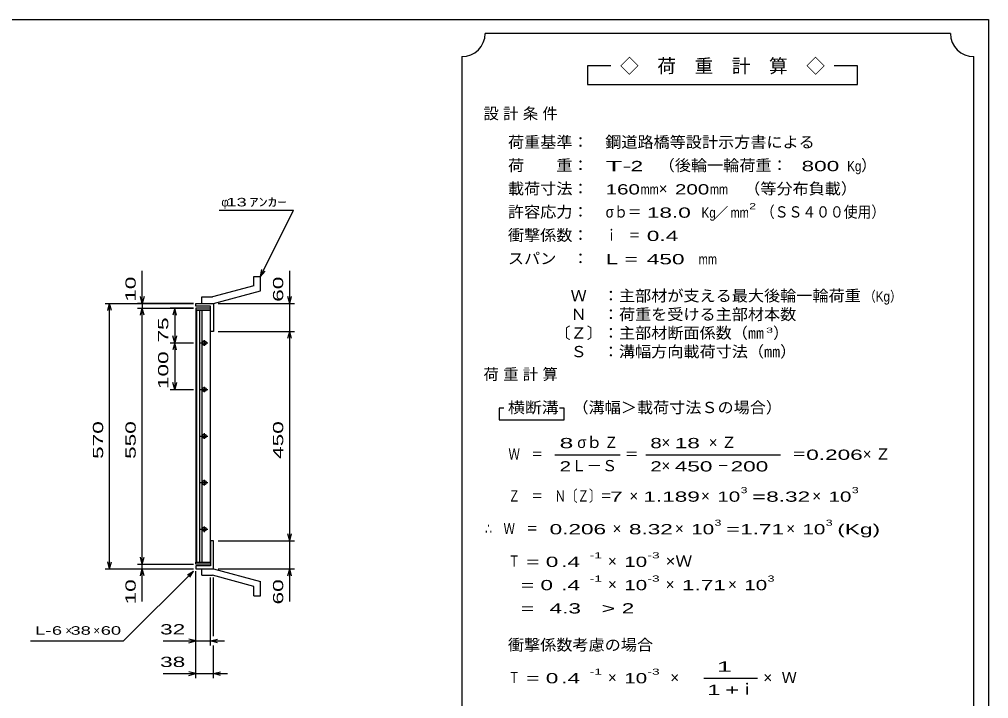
# Model space of a CAD drawing. Units: millimetres, scale not verified. Extents: x -1820 to 1731, y -1282 to 1054.
# Drawn here: x -352 to 1731, y -405 to 1054 of the extents above; entities that cross this region are included whole.
import ezdxf
from ezdxf.enums import TextEntityAlignment as Align

# ---------------------------------------------------------------- set-up
doc = ezdxf.new("R2010")
doc.units = ezdxf.units.MM
doc.header["$LTSCALE"] = 10
for name, color, linetype, lineweight in [('0_2', 150, 'Continuous', 25), ('16', 3, 'Continuous', 25), ('19', 6, 'Continuous', 25), ('22', 2, 'Continuous', 25)]:
    doc.layers.add(name, color=color, linetype=linetype, lineweight=lineweight)
doc.styles.add('ベクトル', font='')
doc.styles.get('ベクトル').set_extended_font_data('ベクトル')

msp = doc.modelspace()

# ---------------------------------------------------------------- linework, layer by layer
at = {"layer": '0_2'}
for p, q in [((-1729, 1053.5), (1731, 1053.5)), ((1731, 1053.5), (1731, -1146.5))]:
    msp.add_line(p, q, dxfattribs=at)
at = {"layer": '16'}
for p, q in [((59, 433.5), (27, 433.5)), ((27, 433.5), (27, 429)), ((27, 429), (59, 429)), ((27, 429), (27, -112)), ((59, 429), (27, 429)), ((29, 429), (29, -112)), ((36, -112), (36, 429)), ((40, 429), (40, -112)), ((59, 429), (59, 433.5)), ((59, -112), (59, 429)), ((37, 358.5), (53, 358.5)), ((47, 361.5), (43, 361.5)), ((43, 355.5), (47, 355.5)), ((45, 364.5), (45, 352.5)), ((37, 258.5), (53, 258.5)), ((47, 261.5), (43, 261.5)), ((43, 255.5), (47, 255.5)), ((45, 264.5), (45, 252.5)), ((37, 158.5), (53, 158.5)), ((47, 161.5), (43, 161.5)), ((43, 155.5), (47, 155.5)), ((45, 164.5), (45, 152.5)), ((45, 64.5), (45, 52.5)), ((37, 58.5), (53, 58.5)), ((47, 61.5), (43, 61.5)), ((43, 55.5), (47, 55.5)), ((37, -41.5), (53, -41.5)), ((47, -38.5), (43, -38.5)), ((45, -35.5), (45, -47.5)), ((43, -44.5), (47, -44.5)), ((27, -112), (59, -112)), ((27, -116.5), (27, -112)), ((27, -112), (59, -112)), ((59, -116.5), (27, -116.5)), ((59, -112), (59, -116.5))]:
    msp.add_line(p, q, dxfattribs=at)
for centre, radius, start, end in [((43, 358.5), 3, 90, 270), ((45, 358.5), 4, 46.6, 133.4), ((45, 358.5), 4, 226.6, 313.4), ((47, 358.5), 3, 270, 90), ((43, 258.5), 3, 90, 270), ((45, 258.5), 4, 46.6, 133.4), ((45, 258.5), 4, 226.6, 313.4), ((47, 258.5), 3, 270, 90), ((43, 158.5), 3, 90, 270), ((45, 158.5), 4, 46.6, 133.4), ((45, 158.5), 4, 226.6, 313.4), ((47, 158.5), 3, 270, 90), ((45, 58.5), 4, 46.6, 133.4), ((43, 58.5), 3, 90, 270), ((45, 58.5), 4, 226.6, 313.4), ((47, 58.5), 3, 270, 90), ((43, -41.5), 3, 90, 270), ((45, -41.5), 4, 46.6, 133.4), ((47, -41.5), 3, 270, 90), ((45, -41.5), 4, 226.6, 313.4)]:
    msp.add_arc(centre, radius, start, end, dxfattribs=at)
at = {"layer": '19'}
for p, q in [((152, 501.5), (166, 501.5)), ((152, 481.5), (152, 501.5)), ((166, 470.5), (166, 501.5)), ((152, 481.5), (63, 457.5)), ((65, 443.5), (166, 470.5)), ((27, 437.5), (27, 443.5)), ((27, 443.5), (64, 443.5)), ((59, 437.5), (27, 437.5)), ((40, 457.5), (63, 457.5)), ((40, 443.5), (40, 457.5)), ((40, 443.5), (65, 443.5)), ((59, 383.5), (59, 437.5)), ((64, 443.5), (65, 442.5)), ((65, 442.5), (65, 383.5)), ((65, 383.5), (59, 383.5)), ((65, -66.5), (59, -66.5)), ((59, -66.5), (59, -120.5)), ((65, -125.5), (65, -66.5)), ((27, -120.5), (27, -126.5)), ((59, -120.5), (27, -120.5)), ((27, -126.5), (64, -126.5)), ((40, -126.5), (65, -126.5)), ((40, -140.5), (40, -126.5)), ((40, -140.5), (63, -140.5)), ((152, -164.5), (63, -140.5)), ((64, -126.5), (65, -125.5)), ((65, -126.5), (166, -153.5)), ((152, -184.5), (152, -164.5)), ((166, -184.5), (166, -153.5)), ((152, -184.5), (166, -184.5))]:
    msp.add_line(p, q, dxfattribs=at)
at = {"layer": '22', "color": 4}
for p, q in [((1649, 1023.5), (649, 1023.5)), ((599, 973.5), (599, -576.5)), ((1699, -576.5), (1699, 973.5)), ((919, 953.5), (869, 953.5)), ((869, 953.5), (869, 913.5)), ((1449, 953.5), (1399, 953.5)), ((1449, 913.5), (1449, 953.5)), ((869, 913.5), (1449, 913.5)), ((77, 643.5), (237, 643.5)), ((166, 501.5), (237, 643.5)), ((-88, 443.5), (-88, 513.5)), ((166, 501.5), (169, 516.1)), ((166, 501.5), (176, 512.5)), ((229, 443.5), (229, 513.5)), ((-88, 443.5), (-92, 458.5)), ((-84, 458.5), (-88, 443.5)), ((229, 443.5), (225, 458.5)), ((229, 443.5), (233, 458.5)), ((-168, 443.5), (22, 443.5)), ((-162, 428.5), (-158, 443.5)), ((-154, 428.5), (-158, 443.5)), ((-158, -126.5), (-158, 443.5)), ((22, 443.5), (-98, 443.5)), ((-88, 443.5), (-88, 433.5)), ((75, 443.5), (239, 443.5)), ((229, 383.5), (229, 443.5)), ((-98, 433.5), (22, 433.5)), ((-92, 418.5), (-88, 433.5)), ((-84, 418.5), (-88, 433.5)), ((-88, -116.5), (-88, 433.5)), ((22, 433.5), (-28, 433.5)), ((-18, 433.5), (-22, 418.5)), ((-14, 418.5), (-18, 433.5)), ((-18, 433.5), (-18, 358.5)), ((75, 383.5), (239, 383.5)), ((225, 368.5), (229, 383.5)), ((233, 368.5), (229, 383.5)), ((229, -66.5), (229, 383.5)), ((-28, 358.5), (22, 358.5)), ((-18, 358.5), (-22, 373.5)), ((-18, 358.5), (-22, 343.5)), ((-14, 373.5), (-18, 358.5)), ((-14, 343.5), (-18, 358.5)), ((-18, 358.5), (-18, 258.5)), ((-18, 258.5), (-22, 273.5)), ((-14, 273.5), (-18, 258.5)), ((-28, 258.5), (22, 258.5)), ((689, 218.5), (679, 218.5)), ((679, 218.5), (679, 193.5)), ((819, 218.5), (809, 218.5)), ((819, 193.5), (819, 218.5)), ((679, 193.5), (819, 193.5)), ((799, 118.5), (939, 118.5)), ((994, 118.5), (1284, 118.5)), ((229, -66.5), (225, -51.5)), ((229, -66.5), (233, -51.5)), ((75, -66.5), (239, -66.5)), ((229, -126.5), (229, -66.5)), ((-88, -116.5), (-92, -101.5)), ((-88, -116.5), (-84, -101.5)), ((-158, -126.5), (-162, -111.5)), ((-158, -126.5), (-154, -111.5)), ((-98, -116.5), (22, -116.5)), ((-88, -126.5), (-88, -116.5)), ((-168, -126.5), (22, -126.5)), ((-128, -281.5), (22, -131.5)), ((-98, -126.5), (22, -126.5)), ((-92, -141.5), (-88, -126.5)), ((-84, -141.5), (-88, -126.5)), ((-88, -196.5), (-88, -126.5)), ((9, -139.5), (22, -131.5)), ((14, -144.5), (22, -131.5)), ((27, -291.5), (27, -131.5)), ((27, -361.5), (27, -131.5)), ((59, -291.5), (59, -145.5)), ((65, -271.5), (65, -145.5)), ((75, -126.5), (239, -126.5)), ((225, -141.5), (229, -126.5)), ((233, -141.5), (229, -126.5)), ((229, -196.5), (229, -126.5)), ((-328, -281.5), (-128, -281.5)), ((-43, -281.5), (27, -281.5)), ((27, -281.5), (12, -277.5)), ((12, -285.5), (27, -281.5)), ((27, -281.5), (59, -281.5)), ((59, -281.5), (74, -277.5)), ((74, -285.5), (59, -281.5)), ((59, -281.5), (89, -281.5)), ((65, -361.5), (65, -291.5)), ((-43, -351.5), (27, -351.5)), ((27, -351.5), (12, -347.5)), ((12, -355.5), (27, -351.5)), ((27, -351.5), (65, -351.5)), ((65, -351.5), (80, -347.5)), ((80, -355.5), (65, -351.5)), ((65, -351.5), (95, -351.5)), ((1119, -361.5), (1234, -361.5))]:
    msp.add_line(p, q, dxfattribs=at)
for centre, start, end in [((599, 1023.5), 270, 0), ((1699, 1023.5), 180, 270)]:
    msp.add_arc(centre, 50, start, end, dxfattribs=at)

# ---------------------------------------------------------------- texts
at = {"layer": '22', "style": 'ベクトル'}
for s, height, p in [('◇\u3000荷\u3000重\u3000計\u3000算\u3000◇', 29.33, (939, 953.5)), ('）', 24.19, (1457, 740)), ('×', 24.19, (1022, 690)), ('φ', 18.33, (82, 661)), ('／', 21.99, (1141.5, 638.5)), ('）', 24.19, (1268, 380)), ('σｂ', 24.19, (847, 145)), ('×', 24.19, (1028, 145)), ('Ｌ－Ｓ', 24.19, (834, 95)), ('×', 24.19, (1028, 95)), ('×', 24.19, (959, 30)), ('×', 24.19, (1113, 30)), ('×', 24.19, (1352, 30)), ('×', 24.19, (923, -40)), ('×', 24.19, (1057, -40)), ('×', 24.19, (1296, -40)), ('×', 24.19, (913, -110)), ('×', 24.19, (913, -160)), ('×', 24.19, (1037, -160)), ('×', 24.19, (1171, -160)), ('×', 18.33, (-253, -259)), ('×', 18.33, (-193, -259)), ('×', 24.19, (913, -360)), ('×', 24.19, (1047, -360)), ('×', 24.19, (1247, -360)), ('Ｗ', 24.19, (1286, -360)), ('ｉ', 24.19, (1195.5, -385))]:
    msp.add_text(s, height=height, dxfattribs=at).set_placement(p, align=Align.MIDDLE_LEFT)
for s, height, width, p in [('荷重基準：\u3000', 24.19, 1.05, (698, 790)), ('鋼道路橋等設計示方書による', 24.19, 1.05, (907, 790)), ('荷\u3000\u3000重：\u3000', 24.19, 1.05, (698, 740)), ('（後輪一輪荷重：', 24.19, 1.05, (1022, 740)), ('T-', 21.99, 2, (908, 738.5)), (' 2 ', 21.99, 1.65, (948, 738.5)), ('  800', 21.99, 1.65, (1302, 738.5)), ('Kg', 21.99, 0.85, (1427, 738.5)), ('載荷寸法：\u3000', 24.19, 1.05, (698, 690)), ('160', 21.99, 1.5, (908, 688.5)), ('mm', 21.99, 0.8, (983, 688.5)), ('200', 21.99, 1.5, (1057, 688.5)), ('mm', 21.99, 0.8, (1132, 688.5)), ('\u3000（等分布負載）', 24.19, 1.05, (1171, 690)), (' 13 ', 18.33, 1.6, (82, 661)), ('ｱﾝｶｰ', 18.33, 1.6, (142, 661)), ('許容応力：\u3000', 24.19, 1.05, (698, 640)), ('σｂ＝', 24.19, 0.9, (908, 640)), (' 18.0', 21.99, 1.65, (983, 638.5)), ('Kg', 21.99, 0.85, (1114, 638.5)), ('2', 13.2, 1.5, (1216.5, 652.5)), ('（ＳＳ４００使用）', 24.19, 0.9, (1241.5, 640)), ('mm', 21.99, 0.8, (1176.5, 638.5)), ('衝撃係数：\u3000', 24.19, 1.05, (698, 590)), ('ｉ\u3000＝', 24.19, 0.75, (908, 590)), (' 0.4', 21.99, 1.65, (983, 588.5)), ('スパン\u3000：\u3000', 24.19, 1.05, (698, 540)), ('L =', 21.99, 1.65, (908, 538.5)), (' 450 ', 21.99, 1.65, (983, 538.5)), ('mm', 21.99, 0.8, (1108, 538.5)), ('\u3000Ｗ\u3000：主部材が支える最大後輪一輪荷重', 24.19, 1.05, (798, 460)), ('（Kg）', 21.99, 0.85, (1463, 458.5)), ('\u3000Ｎ\u3000：荷重を受ける主部材本数', 24.19, 1.05, (798, 420)), ('〔Ｚ〕：主部材断面係数（㎜', 24.19, 1.05, (798, 380)), ('3', 11, 1.8, (1253, 386)), ('\u3000Ｓ\u3000：溝幅方向載荷寸法（㎜）', 24.19, 1.05, (798, 340)), ('横断溝', 24.19, 1.1, (698, 220)), ('\u3000（溝幅＞載荷寸法Ｓの場合）', 24.19, 1.05, (802, 220)), ('8', 21.99, 1.8, (809, 143.5)), ('Ｚ', 24.19, 0.9, (905, 145)), ('8', 21.99, 1.5, (1004, 143.5)), (' 18 ', 21.99, 1.65, (1043, 143.5)), ('Ｗ\u3000＝', 24.19, 0.75, (699, 120)), ('＝', 24.19, 0.9, (949, 120)), ('＝', 24.19, 0.9, (1309, 120)), ('0.206', 21.99, 1.65, (1339, 118.5)), ('2', 21.99, 1.5, (809, 93.5)), ('2', 21.99, 1.5, (1004, 93.5)), (' 450 ', 21.99, 1.65, (1043, 93.5)), (' 200 ', 21.99, 1.65, (1163, 93.5)), ('－', 24.19, 0.75, (1148, 95)), ('Ｚ\u3000＝\u3000Ｎ〔Ｚ〕＝', 24.19, 0.75, (699, 30)), ('3', 13.2, 1.5, (1198, 42.5)), ('3', 13.2, 1.5, (1437, 42.5)), (' 7 ', 21.99, 1.65, (904, 28.5)), ('1.189', 21.99, 1.65, (989, 28.5)), ('10', 21.99, 1.5, (1148, 28.5)), ('=', 21.99, 1.7, (1223, 28.5)), ('8.32', 21.99, 1.65, (1253, 28.5)), ('10', 21.99, 1.5, (1387, 28.5)), ('3', 13.2, 1.5, (1142, -27.5)), ('3', 13.2, 1.5, (1381, -27.5)), ('∴\u3000Ｗ\u3000＝', 24.19, 0.75, (649, -40)), (' 0.206', 21.99, 1.65, (774, -41.5)), ('8.32', 21.99, 1.65, (958, -41.5)), ('10', 21.99, 1.5, (1092, -41.5)), ('=', 21.99, 1.7, (1167, -41.5)), ('1.71', 21.99, 1.65, (1197, -41.5)), ('10', 21.99, 1.5, (1331, -41.5)), ('(Kg)', 21.99, 1.65, (1406, -41.5)), ('Ｔ', 24.19, 0.75, (699, -110)), (' = 0', 21.99, 1.65, (724, -111.5)), (' .4 ', 21.99, 1.65, (799, -111.5)), ('-1', 13.2, 1.65, (874, -97.5)), ('10', 21.99, 1.5, (948, -111.5)), ('-3', 13.2, 1.65, (998, -97.5)), ('×Ｗ', 24.19, 1.1, (1037, -110)), ('-1', 13.2, 1.65, (874, -147.5)), ('-3', 13.2, 1.65, (998, -147.5)), ('3', 13.2, 1.5, (1256, -147.5)), ('  = 0', 21.99, 1.65, (699, -161.5)), (' .4 ', 21.99, 1.65, (799, -161.5)), ('10', 21.99, 1.5, (948, -161.5)), ('1.71', 21.99, 1.65, (1072, -161.5)), ('10', 21.99, 1.5, (1206, -161.5)), ('  =', 21.99, 1.65, (699, -211.5)), (' 4.3', 21.99, 1.65, (774, -211.5)), ('>', 21.99, 1.7, (899, -211.5)), (' 2 ', 21.99, 1.65, (929, -211.5)), ('L-', 18.33, 1.6, (-318, -259)), (' 6 ', 18.33, 1.6, (-293, -259)), (' 38 ', 18.33, 1.6, (-253, -259)), (' 60 ', 18.33, 1.6, (-188, -259)), (' 32 ', 21.99, 1.65, (-63, -256.5)), ('衝撃係数考慮の場合', 24.19, 1.05, (698, -290)), (' 38 ', 21.99, 1.65, (-63, -326.5)), ('Ｔ', 24.19, 0.75, (699, -360)), (' = 0', 21.99, 1.65, (724, -361.5)), (' .4 ', 21.99, 1.65, (799, -361.5)), ('-1', 13.2, 1.65, (874, -347.5)), ('10', 21.99, 1.5, (948, -361.5)), ('-3', 13.2, 1.65, (998, -347.5))]:
    msp.add_text(s, height=height, dxfattribs=dict(at, width=width)).set_placement(p, align=Align.MIDDLE_LEFT)
at = {"layer": '22', "style": 'ベクトル', "width": 1.65}
for s, p in [(' 10 ', (-113, 433.5)), (' 60 ', (204, 433.5)), (' 75 ', (-43, 346)), (' 100 ', (-43, 246)), (' 570 ', (-183, 96)), (' 550 ', (-113, 96)), (' 450 ', (204, 96)), (' 10 ', (-113, -216.5)), (' 60 ', (204, -216.5))]:
    msp.add_text(s, height=21.99, rotation=90, dxfattribs=at).set_placement(p, align=Align.MIDDLE_LEFT)
at = {"layer": '22', "attachment_point": 4, "style": 'ベクトル'}
for s, insert, char_height in [('\\T1.28;設計条件', (645.5, 850), 24.19), ('\\T1.28;荷重計算', (645.5, 290), 24.19), ('\\T1.42;×Ｚ', (1129.5, 145), 24.19), ('\\T1.42;×Ｚ', (1460.5, 120), 24.19), ('\\T1.25;\\W2;\\~1\\~', (1126.5, -336.5), 21.99), ('\\T1.33;\\W1.75;1+', (1126.5, -386.5), 21.99)]:
    msp.add_mtext(s, dxfattribs=dict(at, insert=insert, char_height=char_height))

doc.saveas('drawing.dxf')
